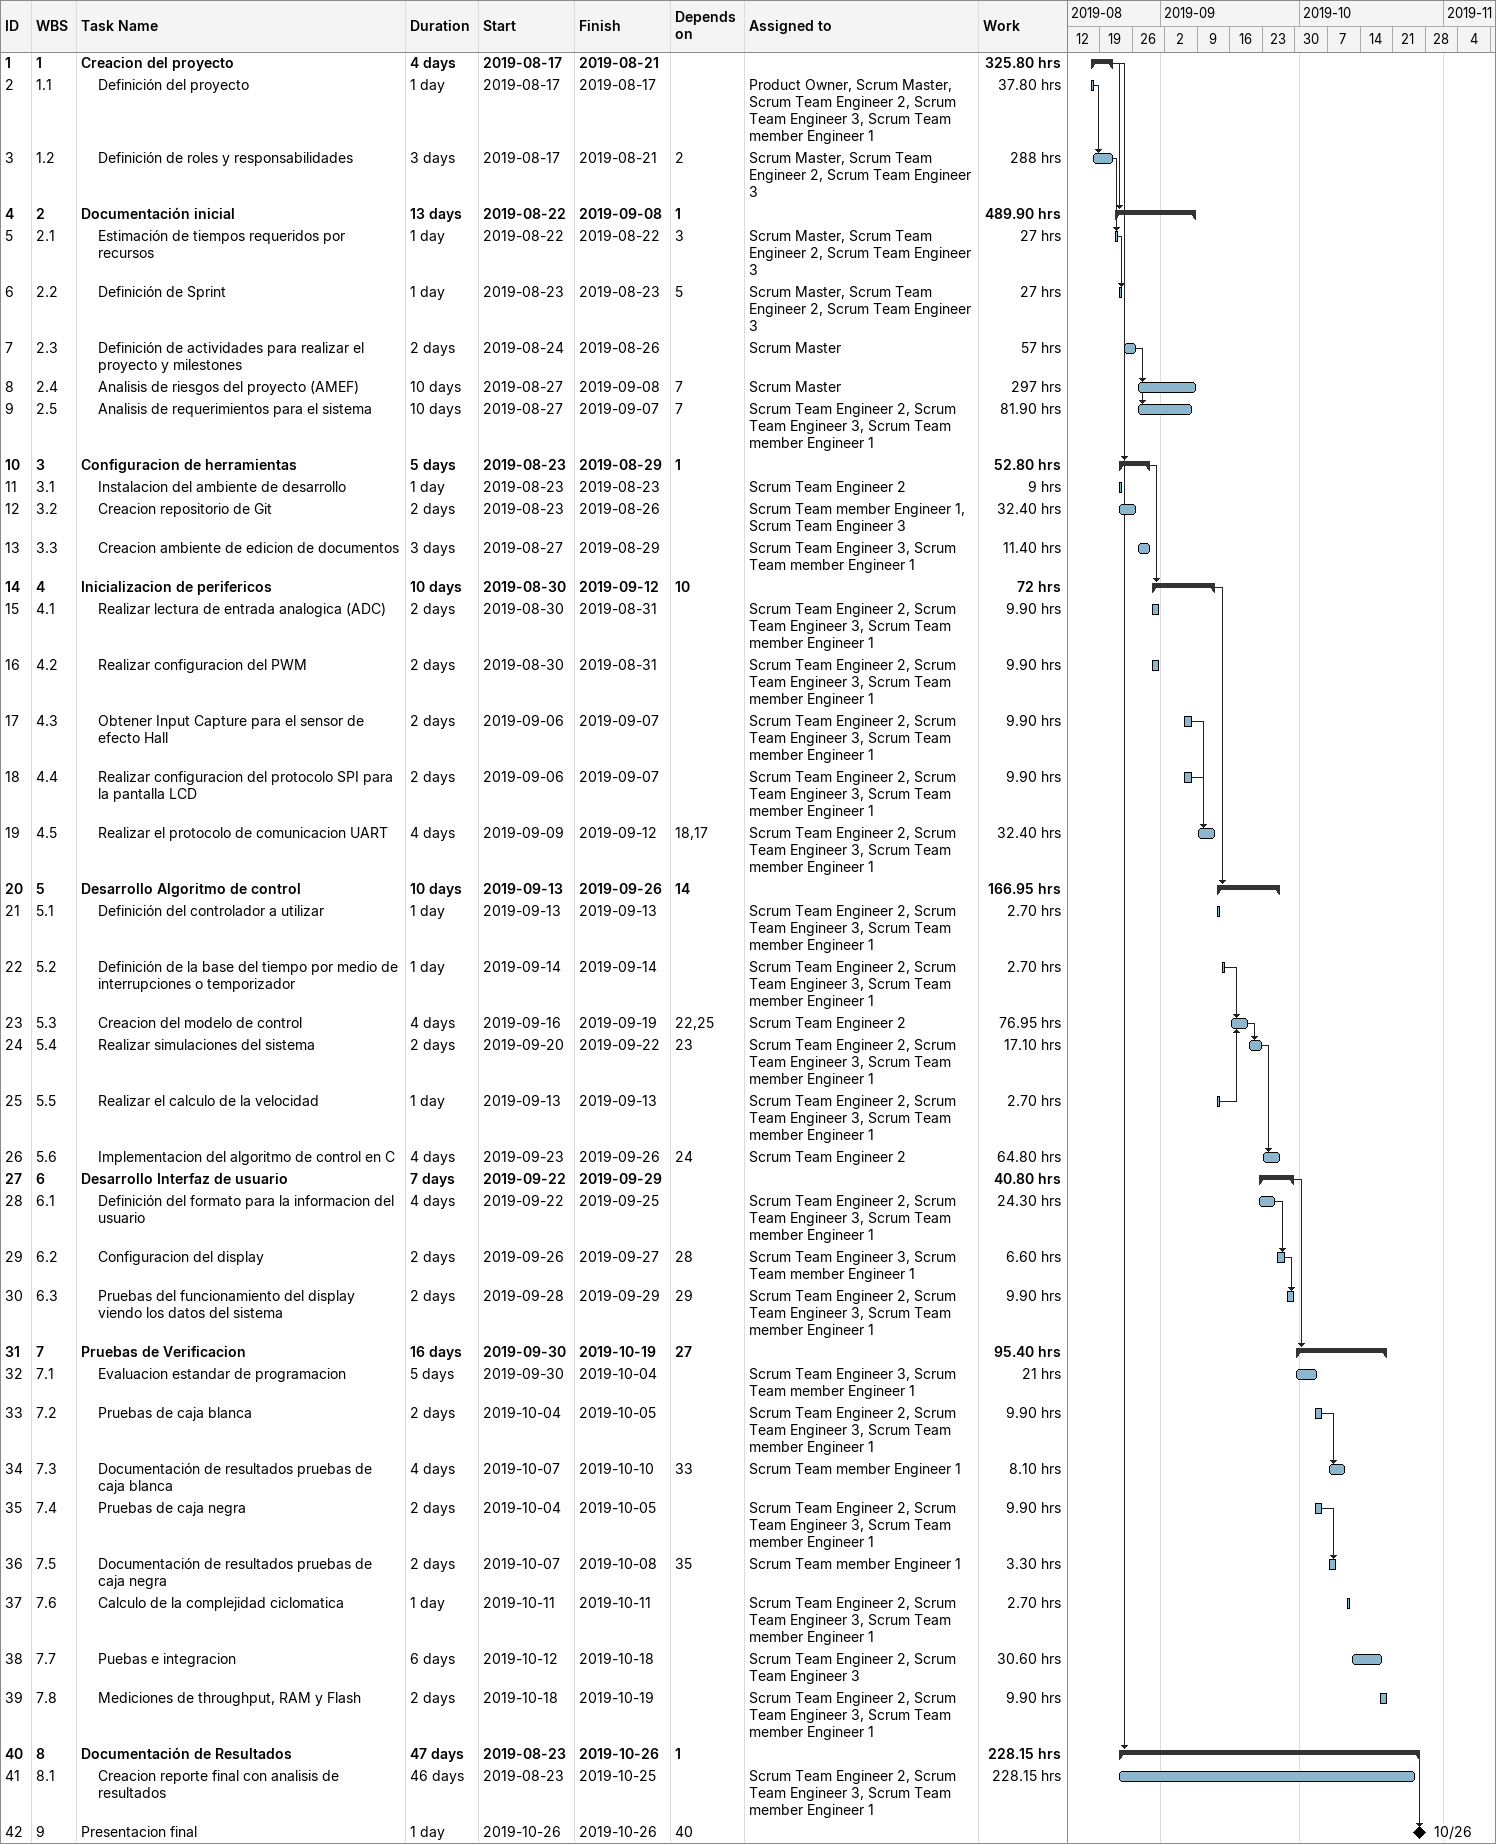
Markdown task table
| ID | WBS | Task | Duration | Start | Finish | Predecessors | Resources | Work (h) |
|---|---|---|---|---|---|---|---|---|
| 1 | 1 | **Creacion del proyecto** | 4d | 2019-08-17 | 2019-08-21 |  |  | 325.80 |
| 2 | 1.1 | Definición del proyecto | 1d | 2019-08-17 | 2019-08-17 |  | Product Owner, Scrum Master, Scrum Team Engineer 2, Scrum Team Engineer 3, Scrum Team member Engineer 1 | 37.80 |
| 3 | 1.2 | Definición de roles y responsabilidades | 3d | 2019-08-17 | 2019-08-21 | 2 | Scrum Master, Scrum Team Engineer 2, Scrum Team Engineer 3 | 288 |
| 4 | 2 | **Documentación inicial** | 13d | 2019-08-22 | 2019-09-08 | 1 |  | 489.90 |
| 5 | 2.1 | Estimación de tiempos requeridos por recursos | 1d | 2019-08-22 | 2019-08-22 | 3 | Scrum Master, Scrum Team Engineer 2, Scrum Team Engineer 3 | 27 |
| 6 | 2.2 | Definición de Sprint | 1d | 2019-08-23 | 2019-08-23 | 5 | Scrum Master, Scrum Team Engineer 2, Scrum Team Engineer 3 | 27 |
| 7 | 2.3 | Definición de actividades para realizar el proyecto y milestones | 2d | 2019-08-24 | 2019-08-26 |  | Scrum Master | 57 |
| 8 | 2.4 | Analisis de riesgos del proyecto (AMEF) | 10d | 2019-08-27 | 2019-09-08 | 7 | Scrum Master | 297 |
| 9 | 2.5 | Analisis de requerimientos para el sistema | 10d | 2019-08-27 | 2019-09-07 | 7 | Scrum Team Engineer 2, Scrum Team Engineer 3, Scrum Team member Engineer 1 | 81.90 |
| 10 | 3 | **Configuracion de herramientas** | 5d | 2019-08-23 | 2019-08-29 | 1 |  | 52.80 |
| 11 | 3.1 | Instalacion del ambiente de desarrollo | 1d | 2019-08-23 | 2019-08-23 |  | Scrum Team Engineer 2 | 9 |
| 12 | 3.2 | Creacion repositorio de Git | 2d | 2019-08-23 | 2019-08-26 |  | Scrum Team member Engineer 1, Scrum Team Engineer 3 | 32.40 |
| 13 | 3.3 | Creacion ambiente de edicion de documentos | 3d | 2019-08-27 | 2019-08-29 |  | Scrum Team Engineer 3, Scrum Team member Engineer 1 | 11.40 |
| 14 | 4 | **Inicializacion de perifericos** | 10d | 2019-08-30 | 2019-09-12 | 10 |  | 72 |
| 15 | 4.1 | Realizar lectura de entrada analogica (ADC) | 2d | 2019-08-30 | 2019-08-31 |  | Scrum Team Engineer 2, Scrum Team Engineer 3, Scrum Team member Engineer 1 | 9.90 |
| 16 | 4.2 | Realizar configuracion del PWM | 2d | 2019-08-30 | 2019-08-31 |  | Scrum Team Engineer 2, Scrum Team Engineer 3, Scrum Team member Engineer 1 | 9.90 |
| 17 | 4.3 | Obtener Input Capture para el sensor de efecto Hall | 2d | 2019-09-06 | 2019-09-07 |  | Scrum Team Engineer 2, Scrum Team Engineer 3, Scrum Team member Engineer 1 | 9.90 |
| 18 | 4.4 | Realizar configuracion del protocolo SPI para la pantalla LCD | 2d | 2019-09-06 | 2019-09-07 |  | Scrum Team Engineer 2, Scrum Team Engineer 3, Scrum Team member Engineer 1 | 9.90 |
| 19 | 4.5 | Realizar el protocolo de comunicacion UART | 4d | 2019-09-09 | 2019-09-12 | 18, 17 | Scrum Team Engineer 2, Scrum Team Engineer 3, Scrum Team member Engineer 1 | 32.40 |
| 20 | 5 | **Desarrollo Algoritmo de control** | 10d | 2019-09-13 | 2019-09-26 | 14 |  | 166.95 |
| 21 | 5.1 | Definición del controlador a utilizar | 1d | 2019-09-13 | 2019-09-13 |  | Scrum Team Engineer 2, Scrum Team Engineer 3, Scrum Team member Engineer 1 | 2.70 |
| 22 | 5.2 | Definición de la base del tiempo por medio de interrupciones o temporizador | 1d | 2019-09-14 | 2019-09-14 |  | Scrum Team Engineer 2, Scrum Team Engineer 3, Scrum Team member Engineer 1 | 2.70 |
| 23 | 5.3 | Creacion del modelo de control | 4d | 2019-09-16 | 2019-09-19 | 22, 25 | Scrum Team Engineer 2 | 76.95 |
| 24 | 5.4 | Realizar simulaciones del sistema | 2d | 2019-09-20 | 2019-09-22 | 23 | Scrum Team Engineer 2, Scrum Team Engineer 3, Scrum Team member Engineer 1 | 17.10 |
| 25 | 5.5 | Realizar el calculo de la velocidad | 1d | 2019-09-13 | 2019-09-13 |  | Scrum Team Engineer 2, Scrum Team Engineer 3, Scrum Team member Engineer 1 | 2.70 |
| 26 | 5.6 | Implementacion del algoritmo de control en C | 4d | 2019-09-23 | 2019-09-26 | 24 | Scrum Team Engineer 2 | 64.80 |
| 27 | 6 | **Desarrollo Interfaz de usuario** | 7d | 2019-09-22 | 2019-09-29 |  |  | 40.80 |
| 28 | 6.1 | Definición del formato para la informacion del usuario | 4d | 2019-09-22 | 2019-09-25 |  | Scrum Team Engineer 2, Scrum Team Engineer 3, Scrum Team member Engineer 1 | 24.30 |
| 29 | 6.2 | Configuracion del display | 2d | 2019-09-26 | 2019-09-27 | 28 | Scrum Team Engineer 3, Scrum Team member Engineer 1 | 6.60 |
| 30 | 6.3 | Pruebas del funcionamiento del display viendo los datos del sistema | 2d | 2019-09-28 | 2019-09-29 | 29 | Scrum Team Engineer 2, Scrum Team Engineer 3, Scrum Team member Engineer 1 | 9.90 |
| 31 | 7 | **Pruebas de Verificacion** | 16d | 2019-09-30 | 2019-10-19 | 27 |  | 95.40 |
| 32 | 7.1 | Evaluacion estandar de programacion | 5d | 2019-09-30 | 2019-10-04 |  | Scrum Team Engineer 3, Scrum Team member Engineer 1 | 21 |
| 33 | 7.2 | Pruebas de caja blanca | 2d | 2019-10-04 | 2019-10-05 |  | Scrum Team Engineer 2, Scrum Team Engineer 3, Scrum Team member Engineer 1 | 9.90 |
| 34 | 7.3 | Documentación de resultados pruebas de caja blanca | 4d | 2019-10-07 | 2019-10-10 | 33 | Scrum Team member Engineer 1 | 8.10 |
| 35 | 7.4 | Pruebas de caja negra | 2d | 2019-10-04 | 2019-10-05 |  | Scrum Team Engineer 2, Scrum Team Engineer 3, Scrum Team member Engineer 1 | 9.90 |
| 36 | 7.5 | Documentación de resultados pruebas de caja negra | 2d | 2019-10-07 | 2019-10-08 | 35 | Scrum Team member Engineer 1 | 3.30 |
| 37 | 7.6 | Calculo de la complejidad ciclomatica | 1d | 2019-10-11 | 2019-10-11 |  | Scrum Team Engineer 2, Scrum Team Engineer 3, Scrum Team member Engineer 1 | 2.70 |
| 38 | 7.7 | Puebas e integracion | 6d | 2019-10-12 | 2019-10-18 |  | Scrum Team Engineer 2, Scrum Team Engineer 3 | 30.60 |
| 39 | 7.8 | Mediciones de throughput, RAM y Flash | 2d | 2019-10-18 | 2019-10-19 |  | Scrum Team Engineer 2, Scrum Team Engineer 3, Scrum Team member Engineer 1 | 9.90 |
| 40 | 8 | **Documentación de Resultados** | 47d | 2019-08-23 | 2019-10-26 | 1 |  | 228.15 |
| 41 | 8.1 | Creacion reporte final con analisis de resultados | 46d | 2019-08-23 | 2019-10-25 |  | Scrum Team Engineer 2, Scrum Team Engineer 3, Scrum Team member Engineer 1 | 228.15 |
| 42 | 9 | Presentacion final | 1d | 2019-10-26 | 2019-10-26 | 40 |  |  |
